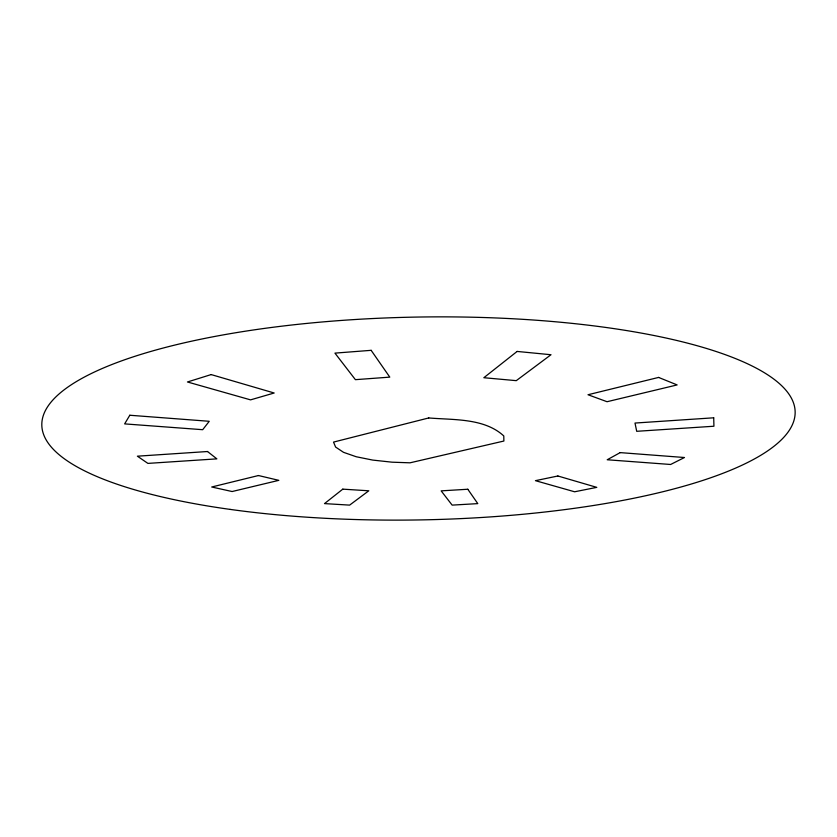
<?xml version="1.0" encoding="UTF-8"?>
<svg xmlns="http://www.w3.org/2000/svg" width="837" height="837" viewBox="0 0 837 837"><rect width="100%" height="100%" fill="white"/><g stroke="black" fill="none" stroke-linecap="round" stroke-linejoin="round"><path stroke-width="1.26" d="M129.808 415.246L124.64 423.888L202.69 429.695L209.25 421.293L129.808 415.246M342.804 489.143L324.505 503.602L349.625 505.119L368.793 490.796L342.804 489.143M517.12 351.435L483.838 377.717L516.272 380.657L550.997 354.731L517.12 351.435M620.186 452.618L607.212 459.764L670.625 464.483L684.478 457.515L620.186 452.618M211.154 374.578L187.457 381.975L250.556 399.866L274.18 393.003L211.154 374.578M428.743 417.945L333.524 442.093L335.616 447.063L343.526 452.325L356.227 456.751L372.747 460.088L392.03 462.181L410.015 462.819L503.874 441.036L503.79 435.951C484.246 417.945 453.591 420.069 428.743 417.945M258.466 475.531L211.709 486.998L232.121 491.528L278.826 480.344L258.466 475.531M658.604 377.424L588.013 394.74L607.045 401.718L677.133 384.926L658.604 377.424M557.881 475.991L535.439 480.668L574.611 491.779L596.781 487.364L557.881 475.991M371.147 350.326L334.936 353.12L355.401 379.663L389.791 377.131L371.147 350.326M207.524 451.52L137.394 456.186L147.898 463.395L216.856 458.864L207.524 451.52M713.71 417.809L635.001 423.051L636.706 431.306L713.93 426.232L713.71 417.809M467.799 489.247L441.151 490.859L452.147 505.119L477.791 503.623L467.799 489.247M230.07 509.388A376.723 101.434 -1 0 0 795.15 412.421A376.723 101.434 -1 0 0 230.227 333.67A376.723 101.434 -1 0 0 230.07 509.388"/></g></svg>
